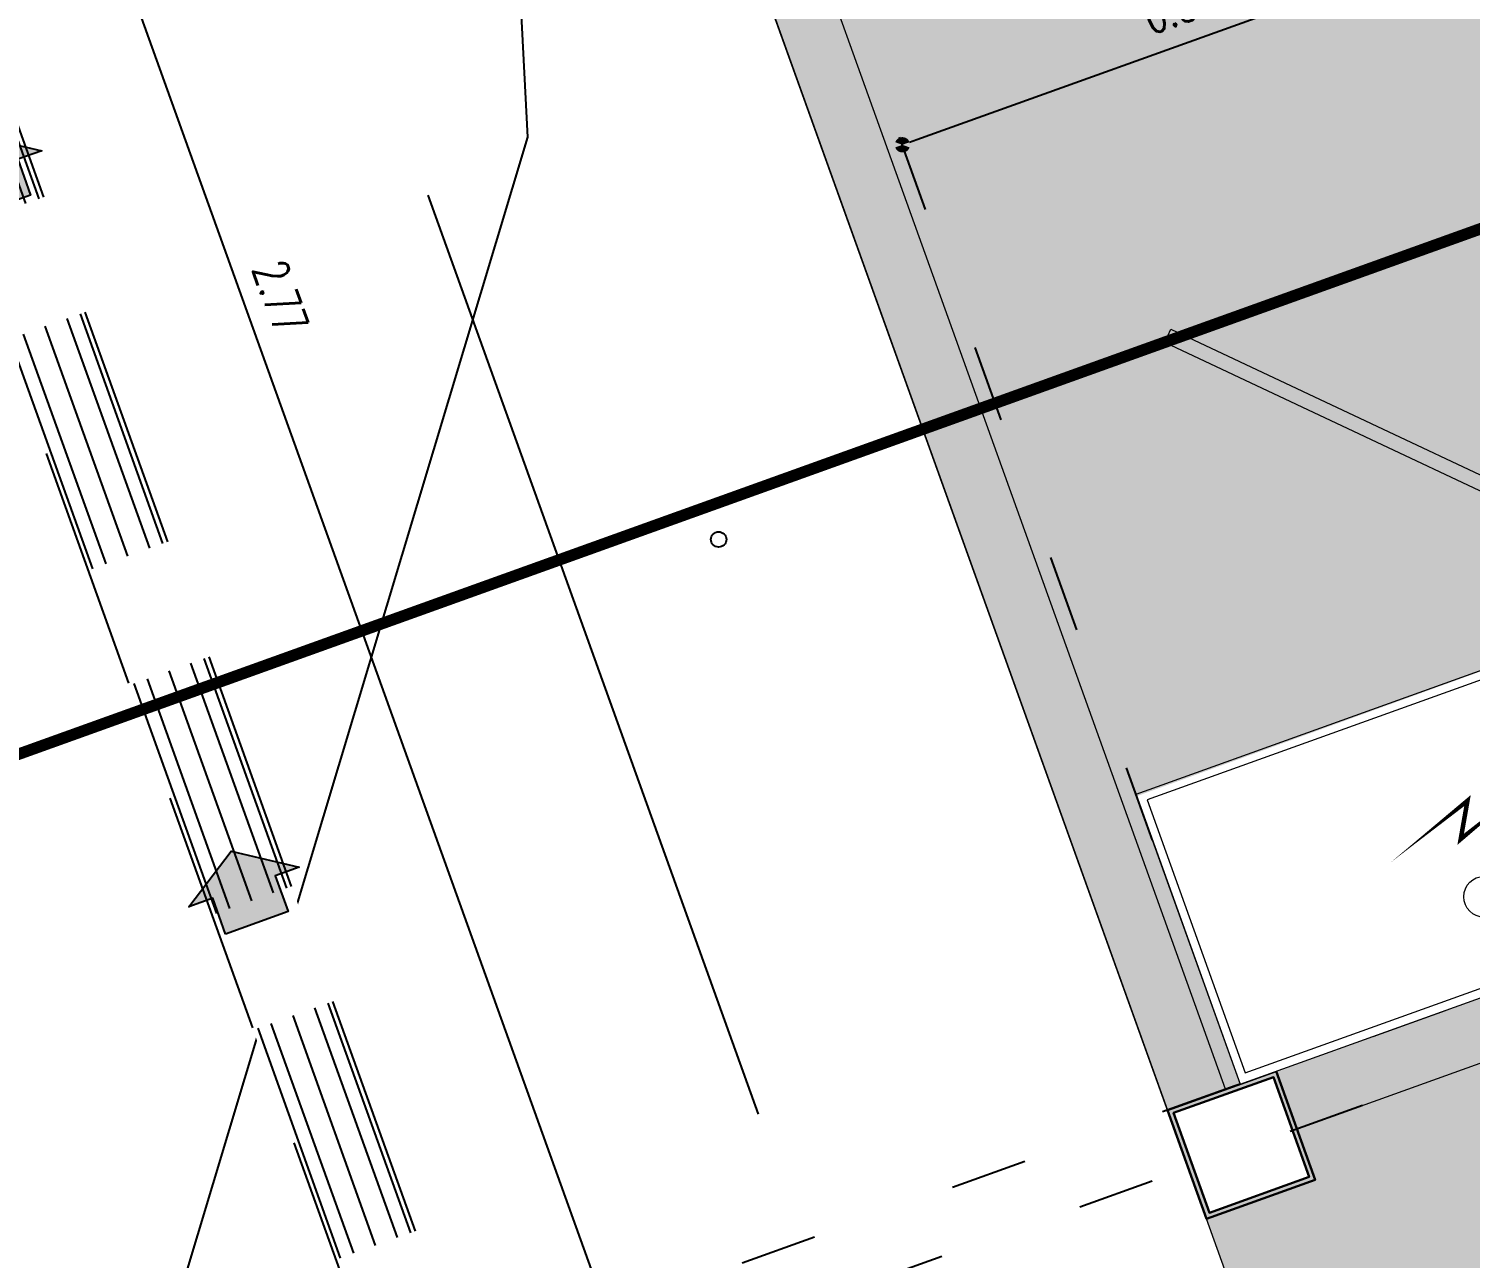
# Model space of a CAD drawing. Header units: millimetres. Extents: x 646993 to 648849, y 9708034 to 9709424.
# Drawn here: x 648232.714 to 648234.588, y 9709065.551 to 9709067.15 of the extents above; entities that cross this region are included whole.
import ezdxf

# ---------------------------------------------------------------- set-up
doc = ezdxf.new("R2010")
doc.units = ezdxf.units.MM
doc.header["$LTSCALE"] = 5
doc.header["$XCLIPFRAME"] = 2
doc.set_wipeout_variables(frame=1)
for name, pattern in [('DOT', [6.35, 0, -6.35]), ('HIDDEN', [9.525, 6.35, -3.175]), ('HIDDEN2', [4.7625, 3.175, -1.5875]), ('SLD-Centro', [19.05, 15.24, -1.27, 1.27, -1.27])]:
    doc.linetypes.add(name, pattern=pattern)
doc.layers.get('Defpoints').update_dxf_attribs({"color": 253})
for name, color, linetype in [('00_RELLENO_X', 252, 'Continuous'), ('01-Dimensiones', 142, 'Continuous'), ('01-TEXTOS', 4, 'Continuous'), ('02-Columnas', 1, 'Continuous'), ('CV-NORMALES', 31, 'Continuous'), ('EB-Corte', 7, 'Continuous'), ('EB-tuberia', 240, 'Continuous'), ('HATCH', 1, 'Continuous'), ('HATCH AMBIENTE', 70, 'Continuous'), ('INSTALACION HIDROSANITARIA', 2, 'Continuous')]:
    doc.layers.add(name, color=color, linetype=linetype)
doc.layers.add('01-HATCH', color=56, linetype='Continuous', lineweight=5)
doc.layers.add('PROYECCION CUBIERTA', color=7, linetype='Continuous', true_color=0x000000)
doc.styles.add('Tex25', font='romans.shx', dxfattribs={"width": 0.8, "height": 0.055})
doc.styles.add('Tex40', font='romans.shx', dxfattribs={"width": 0.7, "height": 0.045})
doc.dimstyles.new('1_40', dxfattribs={"dimtxt": 0.055, "dimasz": 0.02, "dimexe": 0.06, "dimexo": 0, "dimgap": 0.025, "dimtad": 1, "dimzin": 1, "dimdsep": 46, "dimtxsty": 'Tex25', "dimblk": 'DOT', "dimcen": 0, "dimdle": 0.04, "dimclrd": 256, "dimclre": 256, "dimclrt": 7, "dimadec": 0, "dimazin": 0, "dimtfac": 1, "dimtix": 1, "dimtmove": 1, "dimatfit": 3, "dimldrblk": 'DOT', "dimfxl": 1, "dimtfill": 1, "dimtolj": 1, "dimtzin": 0, "dimlwd": -1, "dimlwe": -1, "dimarcsym": 0})
picture_1 = doc.add_image_def('image1.jpg', size_in_pixel=(1920, 925))
picture_2 = doc.add_image_def('image2.ecw', size_in_pixel=(12715, 11262))

# ---------------------------------------------------------------- blocks, each defined once
blk = doc.blocks.new('*U54')
at = {"linetype": 'HIDDEN2', "ltscale": 0.02}
blk.add_wipeout([(0, 0.11), (12.5442, 0.11), (12.5442, 0), (0, 0)], dxfattribs=at)
blk.add_wipeout([(0, 0.11), (12.5442, 0.11), (12.5442, 0), (0, 0)], dxfattribs=at)
blk.add_wipeout([(0, 0), (0, 0.11), (12.5442, 0.11), (12.5442, 0)], dxfattribs=at)
at = {"ltscale": 0.02}
blk.add_wipeout([(0, 0.11), (12.5442, 0.11), (12.5442, 0), (0, 0)], dxfattribs=at)
at = {"layer": 'EB-tuberia', "color": 8, "linetype": 'HIDDEN2', "ltscale": 0.02}
for p, q in [((12.5442, 0.1034), (0, 0.1034)), ((12.5442, 0.0851), (0, 0.0851)), ((12.5442, 0.055), (0, 0.055)), ((12.5442, 0.0249), (0, 0.0249)), ((12.5442, 0.0066), (0, 0.0066))]:
    blk.add_line(p, q, dxfattribs=at)
at = {"layer": 'EB-tuberia', "color": 240, "linetype": 'HIDDEN2', "ltscale": 0.02}
blk.add_lwpolyline([(0, 0), (12.5442, 0), (12.5442, 0.11), (0, 0.11)], close=True, dxfattribs=at)
blk = doc.blocks.new('A$C24A77A8A')
at = {"layer": '01-HATCH'}
h = blk.add_hatch(color=8, dxfattribs=at)
h.dxf.hatch_style = 1
h.paths.add_polyline_path([(0.15, 0.15), (0, 0.15), (0, 0), (0.15, 0)])
h.paths.add_polyline_path([(0.144, 0.144), (0.144, 0.006), (0.006, 0.006), (0.006, 0.144)], flags=16)
at = {"layer": '02-Columnas'}
for points in [[(0, 0.15), (0.15, 0.15), (0.15, 0), (0, 0)], [(0.006, 0.144), (0.144, 0.144), (0.144, 0.006), (0.006, 0.006)]]:
    blk.add_lwpolyline(points, close=True, dxfattribs=at)
blk = doc.blocks.new('DIRECCION DEL PROCESO')
at = {"layer": 'HATCH', "lineweight": 0}
blk.add_hatch(color=132, dxfattribs=at).paths.add_polyline_path([(0.163, 0.1422), (0.163, 0.2516), (0, 0), (0.163, -0.2516), (0.163, -0.1422), (0.3261, -0.1422), (0.3261, 0.1422)])
at = {"layer": 'INSTALACION HIDROSANITARIA', "color": 2}
blk.add_lwpolyline([(0.3261, 0.1422), (0.163, 0.1422), (0.163, 0.2516), (0, 0), (0.163, -0.2516), (0.163, -0.1422), (0.3261, -0.1422)], close=True, dxfattribs=at)
blk = doc.blocks.new('*U112')
at = {"layer": 'HATCH AMBIENTE', "color": 253, "xscale": -0.3035172526489677, "yscale": 0.3035172526489677, "zscale": 0.3035172526489677}
blk.add_blockref('DIRECCION DEL PROCESO', (0.0495, 0), dxfattribs=at)
blk = doc.blocks.new('*U113')
at = {"color": 0, "linetype": 'ByBlock', "lineweight": -2, "transparency": 16777216}
for p in [(1.98, 0), (2.97, 0)]:
    blk.add_blockref('*U112', p, dxfattribs=at)
blk = doc.blocks.new('_Dot')
at = {"color": 0, "linetype": 'ByBlock', "lineweight": -2}
blk.add_line((-0.5, 0), (-1, 0), dxfattribs=at)
at = {"color": 0, "linetype": 'ByBlock', "const_width": 0.5}
blk.add_lwpolyline([(-0.25, 0, 1), (0.25, 0, 1)], format="xyb", close=True, dxfattribs=at)
blk = doc.blocks.new('*D158')
at = {"layer": '01-Dimensiones', "linetype": 'DOT', "ltscale": 0.006, "transparency": 16777216}
for p, q in [((12.0988, 3.5414), (11.1276, 3.5414)), ((12.1485, 2.7414), (11.1276, 2.7414))]:
    blk.add_line(p, q, dxfattribs=at)
at = {"layer": '01-Dimensiones', "ltscale": 0.006, "transparency": 16777216}
blk.add_line((11.1876, 2.7614), (11.1876, 3.5214), dxfattribs=at)
at = {"layer": 'Defpoints', "color": 0, "ltscale": 0.006, "transparency": 16777216}
for p in [(11.1876, 3.5414), (12.0988, 3.5414), (12.1485, 2.7414)]:
    blk.add_point(p, dxfattribs=at)
at = {"layer": '01-Dimensiones', "ltscale": 0.006, "transparency": 16777216, "xscale": 0.02, "yscale": 0.02, "zscale": 0.02}
for p, rotation in [((11.1876, 3.5414), 90), ((11.1876, 2.7414), 270)]:
    blk.add_blockref('_Dot', p, dxfattribs=dict(at, rotation=rotation))
at = {"layer": '01-Dimensiones', "color": 7, "ltscale": 0.006, "transparency": 16777216, "insert": (11.1401, 3.1414), "char_height": 0.045, "attachment_point": 5, "rotation": 90, "style": 'Tex40', "bg_fill": 3, "box_fill_scale": 1.1, "bg_fill_color": 256, "bg_fill_true_color": 13158600, "bg_fill_transparency": 0}
blk.add_mtext('\\A1;0.80', dxfattribs=at)
blk = doc.blocks.new('*D153')
at = {"layer": '01-Dimensiones', "linetype": 'DOT', "ltscale": 0.006, "transparency": 16777216}
for p, q in [((12.4855, 3.025), (12.4855, 1.806)), ((9.7155, 3.0008), (9.7155, 1.806))]:
    blk.add_line(p, q, dxfattribs=at)
at = {"layer": '01-Dimensiones', "ltscale": 0.006, "transparency": 16777216}
blk.add_line((9.7355, 1.866), (12.4655, 1.866), dxfattribs=at)
at = {"layer": 'Defpoints', "color": 0, "ltscale": 0.006, "transparency": 16777216}
for p in [(12.4855, 3.025), (9.7155, 3.0008), (12.4855, 1.866)]:
    blk.add_point(p, dxfattribs=at)
at = {"layer": '01-Dimensiones', "ltscale": 0.006, "transparency": 16777216, "xscale": 0.02, "yscale": 0.02, "zscale": 0.02, "rotation": 180}
blk.add_blockref('_Dot', (9.7155, 1.866), dxfattribs=at)
at = {"layer": '01-Dimensiones', "ltscale": 0.006, "transparency": 16777216, "xscale": 0.02, "yscale": 0.02, "zscale": 0.02}
blk.add_blockref('_Dot', (12.4855, 1.866), dxfattribs=at)
at = {"layer": '01-Dimensiones', "color": 7, "ltscale": 0.006, "transparency": 16777216, "insert": (11.1005, 1.9135), "char_height": 0.045, "attachment_point": 5, "style": 'Tex40', "bg_fill": 3, "box_fill_scale": 1.1, "bg_fill_color": 256, "bg_fill_true_color": 13158600, "bg_fill_transparency": 0}
blk.add_mtext('\\A1;2.77', dxfattribs=at)
blk = doc.blocks.new('*D155')
at = {"layer": '01-Dimensiones', "linetype": 'DOT', "ltscale": 0.006, "transparency": 16777216}
for p, q in [((14.7897, 2.9154), (14.7897, 1.8067)), ((12.5655, 2.8818), (12.5655, 1.8067))]:
    blk.add_line(p, q, dxfattribs=at)
at = {"layer": '01-Dimensiones', "ltscale": 0.006, "transparency": 16777216}
blk.add_line((12.5855, 1.8667), (14.7697, 1.8667), dxfattribs=at)
at = {"layer": 'Defpoints', "color": 0, "ltscale": 0.006, "transparency": 16777216}
for p in [(14.7897, 2.9154), (12.5655, 2.8818), (14.7897, 1.8667)]:
    blk.add_point(p, dxfattribs=at)
at = {"layer": '01-Dimensiones', "ltscale": 0.006, "transparency": 16777216, "xscale": 0.02, "yscale": 0.02, "zscale": 0.02, "rotation": 180}
blk.add_blockref('_Dot', (12.5655, 1.8667), dxfattribs=at)
at = {"layer": '01-Dimensiones', "ltscale": 0.006, "transparency": 16777216, "xscale": 0.02, "yscale": 0.02, "zscale": 0.02}
blk.add_blockref('_Dot', (14.7897, 1.8667), dxfattribs=at)
at = {"layer": '01-Dimensiones', "color": 7, "ltscale": 0.006, "transparency": 16777216, "insert": (13.6776, 1.9142), "char_height": 0.045, "attachment_point": 5, "style": 'Tex40', "bg_fill": 3, "box_fill_scale": 1.1, "bg_fill_color": 256, "bg_fill_true_color": 13158600, "bg_fill_transparency": 0}
blk.add_mtext('\\A1;2.22', dxfattribs=at)
blk = doc.blocks.new('*U68')
at = {"layer": 'EB-Corte', "color": 251, "linetype": 'SLD-Centro', "ltscale": 0.035, "true_color": 0x636466, "const_width": 0.015}
blk.add_lwpolyline([(-5.5593, 0), (0.561, 0)], dxfattribs=at)
blk = doc.blocks.new('A$C06AF3FC7')
h = blk.add_hatch(color=1)
h.dxf.hatch_style = 1
h.paths.add_polyline_path([(0.0542, 0.2538), (0.0635, 0.2394), (0.0603, 0.2711), (0.0379, 0.2484)])
at = {"color": 1}
blk.add_lwpolyline([(0.0603, 0.2711, 0, 0.00737, 0), (0.0071, 0.1204, 0.00737, 0.00737, 0), (0.062, 0.1518, 0.00737, 0, 0), (0.0098, 0, 0, 0, 0)], format="xyseb", dxfattribs=at)
blk.add_lwpolyline([(0.0542, 0.2538), (0.0635, 0.2394), (0.0603, 0.2711), (0.0379, 0.2484), (0.0542, 0.2538)], dxfattribs=at)
blk = doc.blocks.new('A$C7e2b9c45')
at = {"color": 1, "lineweight": 0}
blk.add_wipeout([(0.4, 0.0013), (0.3978, 0.8013), (0, 0.8013), (0, 0.0013)], dxfattribs=at)
for points in [[(0, 0.8013), (0, 0.0013), (0.4, 0.0013), (0.4, 0.8013)], [(0.0114, 0.7899), (0.0114, 0.0128), (0.3885, 0.0128), (0.3885, 0.7899)], [(0.4132, 0.0128), (0.3999, 0.0261), (0.9407, 0.5672), (0.9541, 0.5539)]]:
    blk.add_lwpolyline(points, close=True, dxfattribs=at)
at = {"lineweight": 0}
for centre in [(0.1219, 0.42), (0.1219, 0.3238), (0.1219, 0.2298), (0.1855, 0.1113)]:
    blk.add_circle(centre, 0.0266, dxfattribs=at)
at = {"color": 1, "lineweight": 0, "xscale": -0.8000000000873118, "yscale": 0.8000000000873118, "zscale": 0.8000000000873116, "rotation": 179.9999976673763}
blk.add_blockref('A$C06AF3FC7', (0.1971, 0.5198), dxfattribs=at)
blk = doc.blocks.new('A$C322dc3b0')
at = {"xscale": 1.000013742059734, "yscale": 1.000013742059734, "zscale": 1.000013742059734}
blk.add_blockref('*U54', (2.1397, 1.5578), dxfattribs=at)
at = {"lineweight": 0}
blk.add_wipeout([(12.6355, 2.6414), (12.6355, 4.8914), (9.6355, 4.8914), (9.6355, 2.6414)], dxfattribs=at)
at = {"layer": 'HATCH AMBIENTE', "lineweight": 0}
h = blk.add_hatch(color=8, dxfattribs=at)
h.dxf.hatch_style = 1
h.paths.add_polyline_path([(12.5655, 4.7414), (12.5655, 2.7914), (12.4855, 2.7914), (12.4855, 4.7414)])
h = blk.add_hatch(color=8, dxfattribs=at)
h.dxf.hatch_style = 1
h.paths.add_polyline_path([(10.7355, 2.7214), (10.7355, 2.6414), (12.4855, 2.6414), (12.4855, 2.7214)])
h.paths.add_polyline_path([(9.9355, 2.6414), (9.9355, 2.7214), (9.7855, 2.7214), (9.7855, 2.6414)])
at = {"color": 32, "lineweight": 0}
blk.add_lwpolyline([(12.6355, 2.6414), (9.6355, 2.6414), (9.6355, 4.8914), (12.6355, 4.8914)], dxfattribs=at)
at = {"lineweight": 0}
for points in [[(12.6355, 2.6414), (9.6355, 2.6414), (9.6355, 4.8914), (12.6355, 4.8914)], [(12.6355, 4.8914), (14.7897, 4.8914), (14.7897, 2.6414), (12.6355, 2.6414)], [(10.7355, 2.6414), (12.4855, 2.6414), (12.4855, 2.7214), (10.7355, 2.7214)]]:
    blk.add_lwpolyline(points, dxfattribs=at)
blk.add_lwpolyline([(12.5655, 4.7414), (12.5655, 2.7914), (12.4855, 2.7914), (12.4855, 4.7414)], close=True, dxfattribs=at)
at = {"lineweight": 0, "rotation": 179.9999976673763}
blk.add_blockref('*U113', (13.7863, 1.6093), dxfattribs=at)
at = {"layer": '01-Dimensiones', "lineweight": 0, "xscale": -1, "rotation": 90.0000023326237}
blk.add_blockref('A$C24A77A8A', (12.6355, 2.7914), dxfattribs=at)
at = {"layer": '01-Dimensiones', "lineweight": 0, "rotation": 269.9999976673763}
blk.add_blockref('A$C24A77A8A', (12.4855, 2.7914), dxfattribs=at)
at = {"layer": '01-Dimensiones', "ltscale": 0.006}
dim = blk.add_linear_dim(base=(11.1876, 3.5414), p1=(12.1485, 2.7414), p2=(12.0988, 3.5414), angle=90, dimstyle='1_40', override={"dimtxsty": 'Tex40'}, dxfattribs=at)
dim.commit()
dim.dimension.update_dxf_attribs({"geometry": '*D158', "text_midpoint": (11.1401, 3.1414)})
dim = blk.add_linear_dim(base=(14.7897, 1.8667), p1=(12.5655, 2.8818), p2=(14.7897, 2.9154), dimstyle='1_40', override={"dimtxsty": 'Tex40'}, dxfattribs=at)
dim.commit()
dim.dimension.update_dxf_attribs({"geometry": '*D155', "text_midpoint": (13.6776, 1.9142)})
dim = blk.add_linear_dim(base=(12.4855, 1.866), p1=(9.7155, 3.0008), p2=(12.4855, 3.025), dimstyle='1_40', override={"dimtxsty": 'Tex40'}, dxfattribs=at)
dim.commit()
dim.dimension.update_dxf_attribs({"geometry": '*D153', "text_midpoint": (11.1005, 1.9135)})
at = {"layer": '00_RELLENO_X', "transparency": 33554577}
h = blk.add_hatch(dxfattribs=at)
h.set_pattern_fill('AR-SAND', color=256, scale=0.0025)
h.set_pattern_definition([(37.5, (-525.49223, -206.98971), (-0.004000078, 0.12235331), [0, -0.09652, 0, -0.10795, 0, -0.1031875]), (7.5, (-525.49223, -206.98971), (0.11238082, 0.179206275), [0, -0.05207, 0, -0.086995, 0, -0.0333375]), (327.5, (-525.57033, -206.98971), (0.197748093, 0.000359296), [0, -0.03175, 0, -0.1143, 0, -0.149225]), (317.5, (-525.57033, -206.98971), (0.190889113, 0.05573233), [0, -0.015875, 0, -0.07493, 0, -0.085725])])
h.paths.add_polyline_path([(12.6355, 2.6414), (12.6355, 2.7914), (12.5655, 2.7914), (12.5655, 4.7414), (12.6355, 4.7414), (12.6355, 4.8914), (14.6397, 4.8914), (14.6397, 4.7414), (14.7897, 4.7414), (14.7897, 2.7914), (14.6397, 2.7914), (14.6397, 2.6414)])
h.paths.add_polyline_path([(9.7855, 4.8114), (9.7855, 4.7414), (9.7155, 4.7414), (9.7155, 2.7914), (9.7855, 2.7914), (9.7855, 2.7214), (9.9355, 2.7214), (9.9355, 2.6414), (10.7355, 2.6414), (10.7355, 2.7414), (10.8355, 2.7414), (10.8355, 2.7214), (12.4855, 2.7214), (12.4855, 4.8114)])
at = {"layer": '01-HATCH'}
h = blk.add_hatch(dxfattribs=at)
h.set_pattern_fill('ANGLE', color=256)
h.set_pattern_definition([(0, (-525.492, -206.99), (0, 6.985), [5.08, -1.905]), (90, (-525.492, -206.99), (-6.985, 4e-16), [5.08, -1.905])])
h.paths.add_polyline_path([(12.6355, 2.6414), (12.6355, 2.7914), (12.5655, 2.7914), (12.5655, 4.7414), (12.6355, 4.7414), (12.6355, 4.8914), (14.6397, 4.8914), (14.6397, 4.7414), (14.7897, 4.7414), (14.7897, 2.7914), (14.6397, 2.7914), (14.6397, 2.6414)])
h.paths.add_polyline_path([(9.7855, 4.8114), (9.7855, 4.7414), (9.7155, 4.7414), (9.7155, 2.7914), (9.7855, 2.7914), (9.7855, 2.7214), (9.9355, 2.7214), (9.9355, 2.6414), (10.7355, 2.6414), (10.7355, 2.7414), (10.8355, 2.7414), (10.8355, 2.7214), (12.4855, 2.7214), (12.4855, 4.8114)])
at = {"layer": '01-TEXTOS'}
blk.add_circle((11.5897, 2.343), 0.01, dxfattribs=at)
at = {"xscale": -1, "rotation": 90}
blk.add_blockref('*U68', (11.5446, 1.0821), dxfattribs=at)
at = {"rotation": 180.0000003819895}
blk.add_blockref('A$C7e2b9c45', (12.4855, 3.5427), dxfattribs=at)
at = {"layer": 'PROYECCION CUBIERTA', "color": 1, "linetype": 'HIDDEN', "ltscale": 0.04}
blk.add_lwpolyline([(9.1355, 2.1387), (15.2897, 2.1387), (15.2897, 5.3887), (9.1355, 5.3887)], close=True, dxfattribs=at)

msp = doc.modelspace()

# ---------------------------------------------------------------- linework, layer by layer
at = {"layer": 'CV-NORMALES', "color": 20, "true_color": 0xff5500, "elevation": 3.8}
msp.add_lwpolyline([(648232.3334, 9709079.308), (648233.0834, 9709072.3877), (648233.3621, 9709067.0089), (648232.6667, 9709064.6981), (648230.5138, 9709064.5548), (648226.0467, 9709066.2115), (648220.4041, 9709068.7808)], dxfattribs=at)

# ---------------------------------------------------------------- pictures from other files: only their frames are drawn
image = msp.add_image(picture_1, insert=(646993.0966, 9708530.288), size_in_units=(1855.5953, 893.9717), dxfattribs=dict(fade=50))
image.dxf.flags = 7
image = msp.add_image(picture_2, insert=(647823.3948, 9708681.3021), size_in_units=(875.2561, 775.2367))
image.set_boundary_path([(137.7367, 7886.9289), (1284.785, 10733.9487), (3099.5194, 10473.796), (3279.4486, 11095.645), (4006.6622, 11005.739), (8692.317, 9222.6056), (8944.2668, 8222.4178), (12055.5415, 4873.4234), (10090.5737, 1684.4841), (7313.6038, 2638.1317), (6090.657, 882.9792), (4284.081, 967.6072), (2002.3378, 2453.299), (3226.048, 5547.7923), (776.6223, 6701.9577), (969.512, 7416.5943), (137.7367, 7886.9289)])

# ---------------------------------------------------------------- next in the draw order: block references
at = {"rotation": 289.7679046147402}
msp.add_blockref('A$C322dc3b0', (648227.4858, 9709076.6003), dxfattribs=at)

doc.saveas('drawing.dxf')
